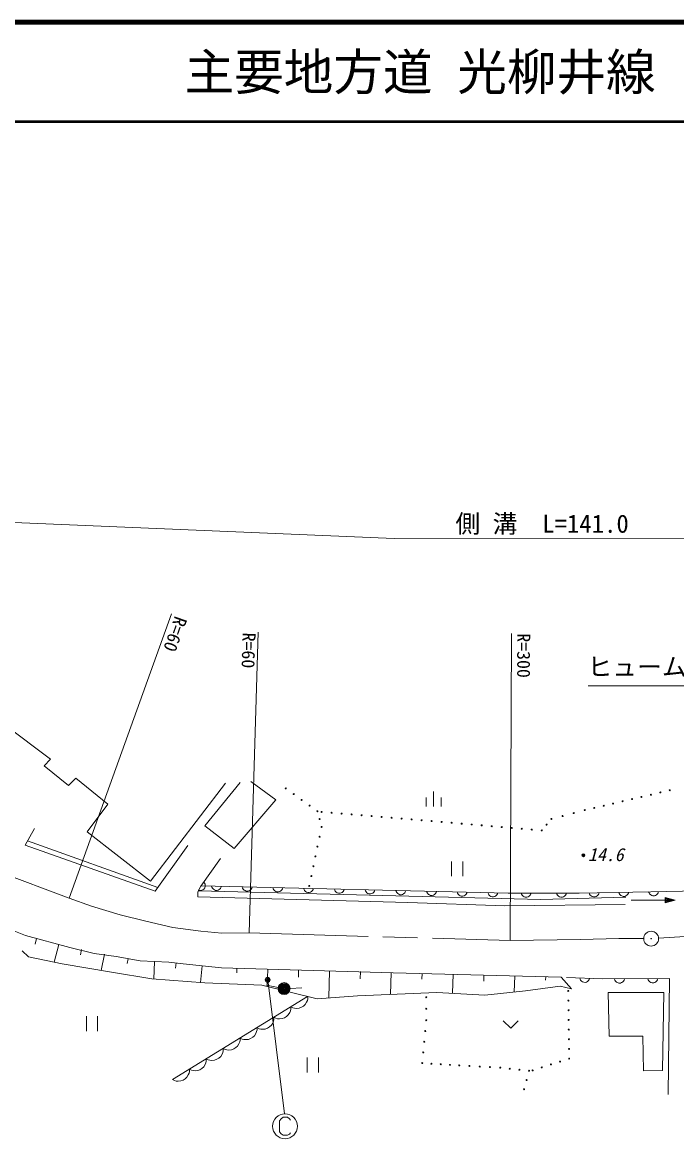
# Model space of a CAD drawing. Units: millimetres, scale not verified. Extents: x 40000 to 680000, y 20000 to 380000.
# Drawn here: x 200378 to 266348, y 267535 to 380000 of the extents above; entities that cross this region are included whole.
import ezdxf
from ezdxf.enums import TextEntityAlignment as Align

# ---------------------------------------------------------------- set-up
doc = ezdxf.new("R2010")
doc.units = ezdxf.units.MM
doc.header["$LTSCALE"] = 1000
doc.linetypes.add('CHAIN', pattern=[18.5, 12, -1.5, 3.5, -1.5])
for name, color, linetype, lineweight in [('M-BGD', 7, 'Continuous', 13), ('M-BGD-EXST', 7, 'Continuous', 13), ('M-BMK', 2, 'CHAIN', 13), ('M-BMK-SRVR', 3, 'Continuous', 13), ('M-STR-HTXT', 7, 'Continuous', 13), ('M-TTL', 2, 'Continuous', 140), ('M-TTL-LINE', 7, 'Continuous', 50)]:
    doc.layers.add(name, color=color, linetype=linetype, lineweight=lineweight)
doc.layers.add('M-TTL-TXT', color=7, linetype='Continuous')
doc.styles.add('ＭＳ ゴシック', font='')
doc.styles.get('ＭＳ ゴシック').set_extended_font_data('MS Gothic')

msp = doc.modelspace()

# ---------------------------------------------------------------- linework, layer by layer
at = {"layer": 'M-BGD'}
for p, q in [((198615, 309239), (203216, 305774)), ((203216, 305774), (202591, 305092)), ((202591, 305092), (205034, 303104)), ((205034, 303104), (205772, 303843)), ((205772, 303843), (209010, 301230)), ((213315, 293476), (220869, 303359)), ((222346, 303416), (218767, 299043)), ((225924, 301655), (223425, 303530)), ((221721, 296771), (225924, 301655)), ((241096, 301900), (241096, 301000)), ((241846, 302500), (241846, 301000)), ((242596, 301900), (242596, 301000)), ((209010, 301230), (206908, 298447)), ((201596, 298771), (200666, 297113)), ((206908, 298447), (213315, 293476)), ((218767, 299043), (221721, 296771)), ((200666, 297113), (213766, 292453)), ((200904, 297539), (214034, 292827)), ((213766, 292453), (217074, 297070)), ((220358, 295748), (218370, 292965)), ((243662, 295474), (243662, 293974)), ((244802, 293974), (244802, 295474)), ((218370, 292965), (218086, 292397)), ((218093, 292578), (218214, 292541)), ((252631, 291623), (218132, 292489)), ((218214, 292541), (218331, 292532)), ((218331, 292532), (218470, 292555)), ((218398, 293005), (249373, 292282)), ((218470, 292555), (218577, 292601)), ((218577, 292601), (218679, 292676)), ((218749, 293289), (218675, 293392)), ((218679, 292676), (218772, 292806)), ((218796, 293183), (218749, 293289)), ((218772, 292806), (218809, 292927)), ((218819, 293043), (218796, 293183)), ((218809, 292927), (218819, 293043)), ((219447, 292980), (219484, 292859)), ((219484, 292859), (219542, 292758)), ((219542, 292758), (219640, 292656)), ((219640, 292656), (219738, 292593)), ((219738, 292593), (219857, 292551)), ((219857, 292551), (220017, 292547)), ((220017, 292547), (220138, 292584)), ((220138, 292584), (220239, 292642)), ((220239, 292642), (220342, 292739)), ((220342, 292739), (220404, 292838)), ((220404, 292838), (220447, 292957)), ((222545, 292908), (222582, 292787)), ((222582, 292787), (222639, 292686)), ((222639, 292686), (222737, 292583)), ((222737, 292583), (222836, 292521)), ((222836, 292521), (222955, 292478)), ((222955, 292478), (223115, 292475)), ((223115, 292475), (223235, 292512)), ((223235, 292512), (223337, 292569)), ((223337, 292569), (223439, 292667)), ((223439, 292667), (223501, 292766)), ((223501, 292766), (223544, 292885)), ((225642, 292836), (225679, 292715)), ((225679, 292715), (225737, 292613)), ((225737, 292613), (225835, 292511)), ((225835, 292511), (225933, 292449)), ((225933, 292449), (226052, 292406)), ((226212, 292402), (226333, 292439)), ((226333, 292439), (226434, 292497)), ((226434, 292497), (226537, 292595)), ((226537, 292595), (226599, 292693)), ((226599, 292693), (226642, 292812)), ((228740, 292763), (228777, 292642)), ((228777, 292642), (228834, 292541)), ((228834, 292541), (228932, 292439)), ((228932, 292439), (229031, 292376)), ((229430, 292367), (229532, 292425)), ((229532, 292425), (229634, 292522)), ((229634, 292522), (229696, 292621)), ((229696, 292621), (229739, 292740)), ((231837, 292691), (231874, 292570)), ((231874, 292570), (231932, 292469)), ((231932, 292469), (232030, 292366)), ((232629, 292352), (232732, 292450)), ((232732, 292450), (232794, 292549)), ((232794, 292549), (232837, 292668)), ((234935, 292619), (234972, 292498)), ((234972, 292498), (235029, 292397)), ((235829, 292378), (235891, 292476)), ((235891, 292476), (235934, 292595)), ((238032, 292546), (238069, 292426)), ((238069, 292426), (238127, 292324)), ((238989, 292404), (239032, 292523)), ((241130, 292474), (241167, 292353)), ((242086, 292332), (242129, 292451)), ((263520, 292414), (263563, 292295)), ((263743, 292395), (268514, 292509)), ((264482, 292313), (264520, 292433)), ((218086, 292397), (218086, 291886)), ((218086, 291886), (239231, 291342)), ((226052, 292406), (226212, 292402)), ((229031, 292376), (229150, 292334)), ((229150, 292334), (229310, 292330)), ((229310, 292330), (229430, 292367)), ((232030, 292366), (232128, 292304)), ((232128, 292304), (232247, 292261)), ((232247, 292261), (232407, 292258)), ((232407, 292258), (232528, 292295)), ((232528, 292295), (232629, 292352)), ((235029, 292397), (235127, 292294)), ((235127, 292294), (235226, 292232)), ((235226, 292232), (235345, 292189)), ((235345, 292189), (235505, 292185)), ((235505, 292185), (235625, 292223)), ((235625, 292223), (235727, 292280)), ((235727, 292280), (235829, 292378)), ((238127, 292324), (238225, 292222)), ((238225, 292222), (238323, 292160)), ((238323, 292160), (238442, 292117)), ((238442, 292117), (238602, 292113)), ((238602, 292113), (238723, 292150)), ((238723, 292150), (238824, 292208)), ((238824, 292208), (238927, 292306)), ((238927, 292306), (238989, 292404)), ((239231, 291342), (249029, 290987)), ((241167, 292353), (241224, 292252)), ((241224, 292252), (241322, 292150)), ((241322, 292150), (241421, 292087)), ((241421, 292087), (241540, 292045)), ((241540, 292045), (241700, 292041)), ((241700, 292041), (241821, 292078)), ((241821, 292078), (241922, 292136)), ((241922, 292136), (242024, 292233)), ((242024, 292233), (242086, 292332)), ((244227, 292402), (244264, 292281)), ((244264, 292281), (244322, 292180)), ((244322, 292180), (244420, 292077)), ((244420, 292077), (244518, 292015)), ((244518, 292015), (244637, 291972)), ((244637, 291972), (244797, 291968)), ((244797, 291968), (244918, 292006)), ((244918, 292006), (245019, 292063)), ((245019, 292063), (245122, 292161)), ((245122, 292161), (245184, 292260)), ((245184, 292260), (245227, 292379)), ((247325, 292330), (247362, 292209)), ((247362, 292209), (247419, 292107)), ((247419, 292107), (247517, 292005)), ((247517, 292005), (247616, 291943)), ((247616, 291943), (247735, 291900)), ((247735, 291900), (247895, 291896)), ((247895, 291896), (248016, 291933)), ((248016, 291933), (248117, 291991)), ((248117, 291991), (248219, 292089)), ((248219, 292089), (248282, 292187)), ((248282, 292187), (248324, 292306)), ((249373, 292282), (256530, 292282)), ((250662, 292282), (250702, 292162)), ((250702, 292162), (250762, 292062)), ((250762, 292062), (250862, 291962)), ((250862, 291962), (250962, 291902)), ((250962, 291902), (251082, 291862)), ((251082, 291862), (251242, 291862)), ((251242, 291862), (251362, 291902)), ((251362, 291902), (251462, 291962)), ((251462, 291962), (251562, 292062)), ((251562, 292062), (251622, 292162)), ((251622, 292162), (251662, 292282)), ((261208, 291850), (252631, 291623)), ((254241, 292282), (254281, 292162)), ((254281, 292162), (254341, 292062)), ((254341, 292062), (254441, 291962)), ((254441, 291962), (254541, 291902)), ((254541, 291902), (254661, 291862)), ((254661, 291862), (254821, 291862)), ((254821, 291862), (254941, 291902)), ((254941, 291902), (255041, 291962)), ((255041, 291962), (255141, 292062)), ((255141, 292062), (255201, 292162)), ((255201, 292162), (255241, 292282)), ((256530, 292282), (263743, 292395)), ((257528, 292301), (257570, 292181)), ((257570, 292181), (257632, 292083)), ((257632, 292083), (257734, 291985)), ((257734, 291985), (257835, 291926)), ((257835, 291926), (257956, 291889)), ((257956, 291889), (258116, 291892)), ((258116, 291892), (258235, 291934)), ((258235, 291934), (258334, 291996)), ((258334, 291996), (258432, 292098)), ((258432, 292098), (258490, 292199)), ((258490, 292199), (258528, 292320)), ((260524, 292358), (260566, 292238)), ((260566, 292238), (260628, 292139)), ((260628, 292139), (260730, 292041)), ((260730, 292041), (260831, 291983)), ((260831, 291983), (260952, 291946)), ((260952, 291946), (261112, 291949)), ((261112, 291949), (261231, 291991)), ((261231, 291991), (261330, 292053)), ((261330, 292053), (261428, 292155)), ((261428, 292155), (261486, 292256)), ((261486, 292256), (261524, 292376)), ((266181, 291567), (261744, 291567)), ((263563, 292295), (263624, 292196)), ((263624, 292196), (263726, 292098)), ((263726, 292098), (263827, 292040)), ((263827, 292040), (263948, 292002)), ((263948, 292002), (264108, 292005)), ((264108, 292005), (264227, 292048)), ((264227, 292048), (264326, 292110)), ((264326, 292110), (264424, 292211)), ((264424, 292211), (264482, 292313)), ((265181, 291287), (265181, 291847)), ((265181, 291847), (266181, 291567)), ((266181, 291567), (265181, 291287)), ((265221, 291367), (265221, 291767)), ((265221, 291767), (265901, 291567)), ((265901, 291567), (265221, 291367)), ((265261, 291447), (265261, 291687)), ((265261, 291687), (265741, 291567)), ((265741, 291567), (265261, 291447)), ((265301, 291527), (265301, 291607)), ((265301, 291607), (265501, 291567)), ((265501, 291567), (265301, 291527)), ((249029, 290987), (261170, 291129)), ((197981, 289068), (200707, 287989)), ((200707, 287989), (205167, 286805)), ((201822, 287693), (201670, 287119)), ((204052, 287101), (203580, 285326)), ((205167, 286805), (207609, 286180)), ((200380, 286466), (201004, 285841)), ((201004, 285841), (204412, 285159)), ((206331, 286578), (206232, 286071)), ((207609, 286180), (209824, 285896)), ((208660, 286123), (208342, 284492)), ((209824, 285896), (212267, 285442)), ((211045, 285669), (210957, 285193)), ((204412, 285159), (209354, 284307)), ((212267, 285442), (215163, 285328)), ((213715, 285385), (213645, 283611)), ((215163, 285328), (216583, 285158)), ((215873, 285243), (215809, 284708)), ((216583, 285158), (220446, 284760)), ((218514, 284959), (218340, 283261)), ((220446, 284760), (237771, 284247)), ((222003, 284716), (221989, 284232)), ((225116, 284628), (225067, 282866)), ((228230, 284540), (228209, 283811)), ((209354, 284307), (213443, 283626)), ((213443, 283626), (218782, 283228)), ((231344, 284452), (231266, 281716)), ((234458, 284365), (234437, 283633)), ((237571, 284277), (237509, 282065)), ((237771, 284247), (254697, 283793)), ((240685, 284189), (240668, 283593)), ((243799, 284101), (243745, 282179)), ((246913, 284013), (246895, 283408)), ((250026, 283925), (249980, 282295)), ((253140, 283837), (253130, 283495)), ((255738, 282626), (254697, 283793)), ((255238, 283780), (258904, 283624)), ((256571, 283723), (256606, 283602)), ((256606, 283602), (256662, 283499)), ((256662, 283499), (256758, 283395)), ((257357, 283369), (257461, 283465)), ((257461, 283465), (257525, 283562)), ((257525, 283562), (257571, 283681)), ((258904, 283624), (265629, 283669)), ((260085, 283632), (260126, 283512)), ((260126, 283512), (260187, 283412)), ((260187, 283412), (260288, 283313)), ((260888, 283317), (260987, 283418)), ((260987, 283418), (261046, 283518)), ((261046, 283518), (261085, 283638)), ((263448, 283654), (263489, 283535)), ((263489, 283535), (263549, 283435)), ((263549, 283435), (263650, 283336)), ((264250, 283340), (264349, 283440)), ((264349, 283440), (264409, 283541)), ((264409, 283541), (264448, 283661)), ((265629, 283669), (265493, 271991)), ((218782, 283228), (224530, 282998)), ((224530, 282998), (230096, 281635)), ((226181, 282773), (225005, 283016)), ((227368, 282678), (228567, 282729)), ((247005, 281987), (251123, 282413)), ((251123, 282413), (254602, 282910)), ((254602, 282910), (255738, 282626)), ((256758, 283395), (256855, 283331)), ((256855, 283331), (256973, 283286)), ((256973, 283286), (257133, 283279)), ((257133, 283279), (257255, 283314)), ((257255, 283314), (257357, 283369)), ((260288, 283313), (260388, 283254)), ((260388, 283254), (260508, 283214)), ((260508, 283214), (260668, 283215)), ((260668, 283215), (260788, 283256)), ((260788, 283256), (260888, 283317)), ((263650, 283336), (263750, 283276)), ((263750, 283276), (263871, 283237)), ((263871, 283237), (264031, 283238)), ((264031, 283238), (264150, 283279)), ((264150, 283279), (264250, 283340)), ((215517, 273490), (229141, 281858)), ((228898, 281052), (229040, 281280)), ((229040, 281280), (229114, 281466)), ((229114, 281466), (229153, 281631)), ((229153, 281631), (229151, 281864)), ((230096, 281635), (234186, 281919)), ((234186, 281919), (242177, 282271)), ((242177, 282271), (247005, 281987)), ((265038, 282260), (259449, 282260)), ((259449, 282260), (259540, 277853)), ((265038, 282260), (264902, 274399)), ((227194, 280005), (227336, 280233)), ((227336, 280233), (227409, 280419)), ((227409, 280419), (227449, 280584)), ((227449, 280584), (227446, 280818)), ((227446, 280818), (227653, 280710)), ((227653, 280710), (227818, 280670)), ((227818, 280670), (228018, 280652)), ((228018, 280652), (228285, 280675)), ((228285, 280675), (228510, 280767)), ((228510, 280767), (228715, 280893)), ((228715, 280893), (228898, 281052)), ((206833, 279882), (206833, 278382)), ((207973, 278382), (207973, 279882)), ((225306, 278799), (225490, 278959)), ((225490, 278959), (225632, 279186)), ((225632, 279186), (225705, 279372)), ((225705, 279372), (225745, 279537)), ((225745, 279537), (225742, 279771)), ((225742, 279771), (225949, 279663)), ((225949, 279663), (226114, 279624)), ((226114, 279624), (226313, 279605)), ((226313, 279605), (226581, 279629)), ((226581, 279629), (226806, 279720)), ((226806, 279720), (227011, 279846)), ((227011, 279846), (227194, 280005)), ((248871, 279403), (249621, 278683)), ((249621, 278683), (250371, 279403)), ((223602, 277752), (223786, 277912)), ((223786, 277912), (223928, 278140)), ((223928, 278140), (224001, 278326)), ((224001, 278326), (224040, 278491)), ((224040, 278491), (224038, 278724)), ((224038, 278724), (224245, 278616)), ((224245, 278616), (224410, 278577)), ((224410, 278577), (224609, 278558)), ((224609, 278558), (224876, 278582)), ((224876, 278582), (225102, 278673)), ((225102, 278673), (225306, 278799)), ((259540, 277853), (262948, 277853)), ((262948, 277853), (262994, 274354)), ((221694, 276580), (221898, 276705)), ((221898, 276705), (222082, 276865)), ((222082, 276865), (222223, 277093)), ((222223, 277093), (222297, 277279)), ((222297, 277279), (222336, 277444)), ((222336, 277444), (222334, 277677)), ((222334, 277677), (222541, 277569)), ((222541, 277569), (222706, 277530)), ((222706, 277530), (222905, 277512)), ((222905, 277512), (223172, 277535)), ((223172, 277535), (223398, 277626)), ((223398, 277626), (223602, 277752)), ((218928, 275350), (218926, 275583)), ((218926, 275583), (219132, 275476)), ((219989, 275533), (220194, 275658)), ((220194, 275658), (220377, 275818)), ((220377, 275818), (220519, 276046)), ((220519, 276046), (220593, 276232)), ((220593, 276232), (220632, 276397)), ((220632, 276397), (220630, 276630)), ((220630, 276630), (220837, 276523)), ((220837, 276523), (221002, 276483)), ((221002, 276483), (221201, 276465)), ((221201, 276465), (221468, 276488)), ((221468, 276488), (221694, 276580)), ((229109, 275710), (229109, 274210)), ((230249, 274210), (230249, 275710)), ((217224, 274303), (217221, 274537)), ((217221, 274537), (217428, 274429)), ((217428, 274429), (217593, 274390)), ((218060, 274394), (218285, 274486)), ((218285, 274486), (218490, 274612)), ((218490, 274612), (218673, 274771)), ((218673, 274771), (218815, 274999)), ((218815, 274999), (218889, 275185)), ((218889, 275185), (218928, 275350)), ((219132, 275476), (219298, 275436)), ((219298, 275436), (219497, 275418)), ((219497, 275418), (219764, 275441)), ((219764, 275441), (219989, 275533)), ((215517, 273490), (215724, 273382)), ((215724, 273382), (215889, 273343)), ((215889, 273343), (216088, 273324)), ((216088, 273324), (216356, 273348)), ((216356, 273348), (216581, 273439)), ((216581, 273439), (216786, 273565)), ((216786, 273565), (216969, 273725)), ((216969, 273725), (217111, 273952)), ((217111, 273952), (217184, 274138)), ((217184, 274138), (217224, 274303)), ((217593, 274390), (217793, 274371)), ((217793, 274371), (218060, 274394)), ((262994, 274354), (264902, 274399))]:
    msp.add_line(p, q, dxfattribs=at)
for centre, radius in [((226937, 302824), 50), ((265653, 302633), 50), ((227735, 302247), 50), ((228534, 301670), 50), ((260894, 301523), 50), ((261846, 301745), 50), ((262798, 301967), 50), ((263750, 302189), 50), ((264701, 302411), 50), ((229333, 301093), 50), ((230132, 300517), 50), ((230552, 300456), 50), ((231560, 300372), 50), ((232569, 300287), 50), ((255963, 300338), 50), ((257087, 300634), 50), ((258039, 300856), 50), ((258991, 301078), 50), ((259943, 301300), 50), ((230342, 299732), 50), ((233577, 300202), 50), ((234586, 300118), 50), ((235594, 300033), 50), ((236603, 299948), 50), ((237611, 299863), 50), ((238620, 299779), 50), ((239628, 299694), 50), ((240637, 299609), 50), ((241645, 299525), 50), ((242654, 299440), 50), ((243662, 299355), 50), ((244671, 299270), 50), ((245679, 299186), 50), ((253227, 299170), 50), ((253715, 299746), 50), ((254839, 300042), 50), ((230552, 298948), 50), ((246688, 299101), 50), ((247696, 299016), 50), ((248705, 298932), 50), ((249713, 298847), 50), ((250722, 298762), 50), ((251730, 298677), 50), ((252739, 298593), 50), ((230137, 296966), 50), ((230345, 297957), 50), ((229930, 295975), 50), ((256952, 296093), 150), ((256952, 296093), 90), ((256952, 296093), 30), ((229723, 294984), 50), ((229516, 293993), 50), ((229309, 293002), 50), ((226768, 282652), 600), ((226768, 282652), 528), ((226768, 282652), 456), ((226768, 282652), 384), ((226768, 282652), 312), ((226768, 282652), 240), ((226768, 282652), 168), ((226768, 282652), 96), ((226768, 282652), 24), ((255418, 282414), 50), ((241105, 281778), 50), ((255431, 281441), 50), ((241105, 280619), 50), ((255444, 280467), 50), ((241105, 279461), 50), ((255457, 279493), 50), ((241003, 278382), 50), ((255470, 278520), 50), ((240900, 277302), 50), ((255483, 277546), 50), ((240798, 276223), 50), ((255496, 276572), 50), ((255509, 275598), 50), ((240696, 275144), 50), ((241628, 275087), 50), ((242559, 275030), 50), ((243491, 274974), 50), ((244422, 274917), 50), ((245456, 274860), 50), ((246490, 274803), 50), ((247523, 274746), 50), ((248557, 274690), 50), ((249526, 274584), 50), ((250496, 274478), 50), ((251465, 274372), 50), ((251829, 274417), 50), ((252749, 274712), 50), ((253669, 275008), 50), ((254589, 275303), 50), ((251215, 273440), 50), ((250965, 272509), 50)]:
    msp.add_circle(centre, radius, dxfattribs=at)
at = {"layer": 'M-BGD-EXST'}
for p, q in [((225116, 283543), (226820, 270025)), ((226462, 269535), (226312, 269335)), ((226312, 269335), (226312, 268235)), ((226662, 269685), (226462, 269535)), ((227112, 269685), (226662, 269685)), ((227312, 269535), (227112, 269685)), ((227412, 269385), (227312, 269535)), ((226312, 268235), (226462, 268035)), ((226462, 268035), (226662, 267885)), ((226662, 267885), (227112, 267885)), ((227112, 267885), (227312, 267985)), ((227312, 267985), (227412, 268135))]:
    msp.add_line(p, q, dxfattribs=at)
for centre, radius in [((225116, 283543), 250), ((225116, 283543), 150), ((225116, 283543), 50), ((226862, 268785), 1250)]:
    msp.add_circle(centre, radius, dxfattribs=at)
at = {"layer": 'M-BMK'}
for p, q in [((196958, 294826), (205101, 291772)), ((205101, 291772), (207350, 290945)), ((207350, 290945), (210258, 290102)), ((210258, 290102), (212847, 289433)), ((212847, 289433), (215551, 288822)), ((215551, 288822), (218372, 288444)), ((218372, 288444), (220502, 288251)), ((220502, 288251), (223235, 288280)), ((223235, 288280), (249569, 287488)), ((264524, 287733), (275556, 288468)), ((249569, 287488), (256648, 287597)), ((256648, 287597), (260510, 287688)), ((260510, 287688), (263025, 287685))]:
    msp.add_line(p, q, dxfattribs=at)
at = {"layer": 'M-BMK-SRVR'}
for radius in [750, 30]:
    msp.add_circle((263775, 287684), radius, dxfattribs=at)
at = {"layer": 'M-STR-HTXT'}
for p, q in [((193104, 329870), (237875, 327987)), ((237875, 327987), (267613, 328030)), ((205101, 291772), (215428, 320425)), ((223235, 288280), (224140, 318549)), ((249569, 287488), (249690, 318440)), ((287668, 313162), (257414, 313162))]:
    msp.add_line(p, q, dxfattribs=at)
at = {"layer": 'M-TTL'}
msp.add_line((680000, 380000), (40000, 380000), dxfattribs=at)
at = {"layer": 'M-TTL-LINE'}
msp.add_line((40000, 370000), (680000, 370000), dxfattribs=at)

# ---------------------------------------------------------------- texts
at = {"layer": 'M-BGD', "style": 'ＭＳ ゴシック', "oblique": 15}
msp.add_text('14.6', height=1320, dxfattribs=at).set_placement((257400, 295100), align=Align.BOTTOM_LEFT)
at = {"layer": 'M-STR-HTXT', "style": 'ＭＳ ゴシック'}
for s, p in [('側 溝\u3000L=141.0', (244042, 328025)), ('ヒューム管\u3000φ=200 L=8.3', (257354, 313605))]:
    msp.add_text(s, height=1833, dxfattribs=at).set_placement(p, align=Align.BOTTOM_LEFT)
for s, rotation, p in [('R=60', 250.518, (215403, 320400)), ('R=60', 268.393, (222190, 318545)), ('R=300', 269.935, (249876, 318453))]:
    msp.add_text(s, height=1320, rotation=rotation, dxfattribs=at).set_placement(p, align=Align.BOTTOM_LEFT)
at = {"layer": 'M-TTL-TXT', "style": 'ＭＳ ゴシック'}
msp.add_text('主要地方道 光柳井線', height=3666, dxfattribs=at).set_placement((216734, 375000), align=Align.MIDDLE_LEFT)

doc.saveas('drawing.dxf')
